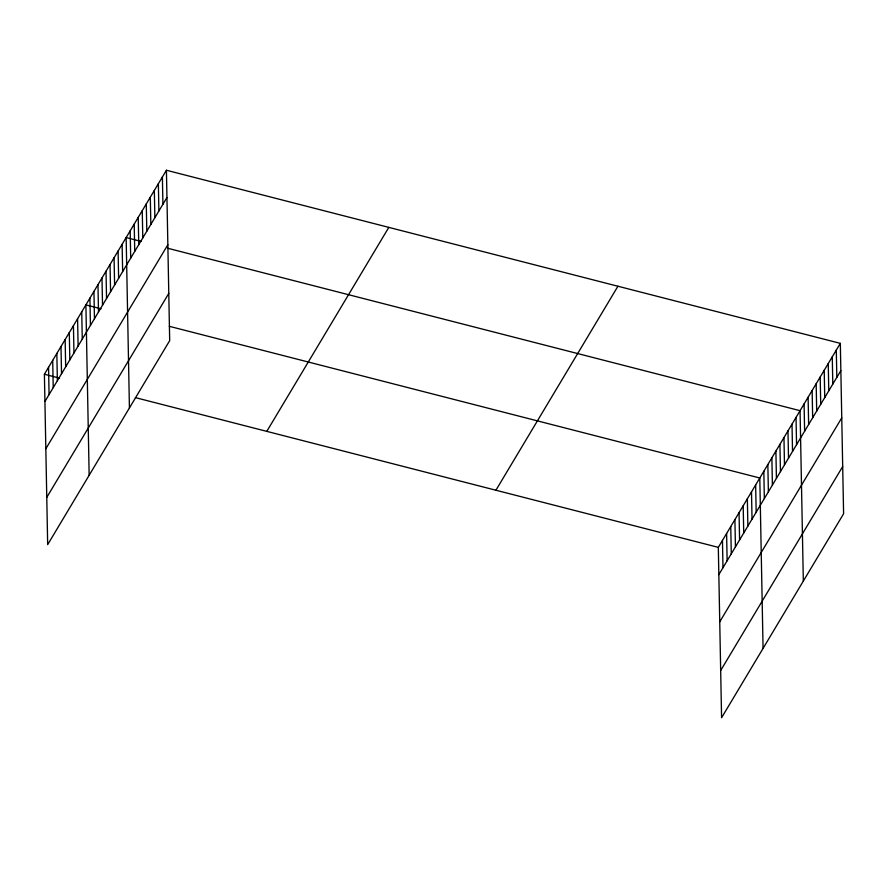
<?xml version="1.0" encoding="UTF-8"?>
<svg xmlns="http://www.w3.org/2000/svg" width="888" height="888" viewBox="0 0 888 888"><rect width="100%" height="100%" fill="white"/><g stroke="black" fill="none" stroke-linecap="round" stroke-linejoin="round"><path stroke-width="1.33" d="M166.422 170.252L169.686 340.637L47.675 544.633L44.4 374.248L166.422 170.252L840.326 343.367L843.6 513.752L721.578 717.748L718.314 547.363L840.326 343.367M44.922 401.52L166.944 197.525M45.832 448.751L167.854 244.755M46.764 497.402L168.787 293.406M266.788 431.379L388.811 227.372M495.915 490.232L617.937 286.236M718.836 574.636L840.847 370.64M719.735 621.855L841.757 417.86M720.679 670.518L842.69 466.522M141.314 241.458L126.152 237.573L129.426 407.958M167.854 248.285L800.066 410.689L803.329 581.074M101.054 308.78L85.892 304.884L89.155 475.28M169.286 326.307L759.795 477.999L763.07 648.395M44.4 374.248L59.563 378.144M135.376 397.613L718.314 547.363M836.296 350.094L836.829 377.367M832.278 356.832L832.8 384.104M828.249 363.558L828.77 390.831M824.219 370.296L824.741 397.558M820.19 377.023L820.723 404.295M816.172 383.76L816.694 411.022M812.143 390.487L812.664 417.76M808.113 397.225L808.635 424.486M804.084 403.951L804.617 431.224M796.037 417.416L796.558 444.688M792.007 424.142L792.529 451.415M787.978 430.88L788.511 458.153M783.96 437.606L784.481 464.879M779.93 444.344L780.452 471.617M775.901 451.071L776.423 478.343M771.872 457.808L772.405 485.081M767.854 464.535L768.375 491.808M763.824 471.273L764.346 498.545M755.644 484.937L756.176 512.21M751.503 491.874L752.025 519.147M747.352 498.812L747.874 526.085M743.201 505.749L743.722 533.011M739.049 512.687L739.582 539.948M734.909 519.613L735.431 546.886M730.757 526.551L731.279 553.823M726.606 533.488L727.128 560.761M722.455 540.426L722.987 567.698M162.393 176.978L162.915 204.251M158.364 183.716L158.885 210.989M154.334 190.443L154.867 217.715M150.316 197.18L150.838 224.453M146.287 203.907L146.809 231.18M142.258 210.645L142.779 237.906M138.228 217.371L138.761 244.644M134.21 224.109L134.732 251.371M130.181 230.836L130.703 258.108M122.122 244.3L122.644 271.573M118.104 251.038L118.626 278.299M114.075 257.764L114.596 285.037M110.045 264.491L110.567 291.764M106.016 271.228L106.538 298.501M101.998 277.955L102.52 305.228M97.969 284.693L98.49 311.966M93.939 291.419L94.461 318.692M89.91 298.157L90.432 325.43M81.74 311.821L82.262 339.094M77.589 318.759L78.111 346.031M73.438 325.696L73.959 352.969M69.297 332.634L69.819 359.906M65.146 339.571L65.668 366.833M60.995 346.498L61.516 373.77M56.843 353.435L57.365 380.708M52.703 360.373L53.225 387.645M48.551 367.31L49.073 394.583"/></g></svg>
